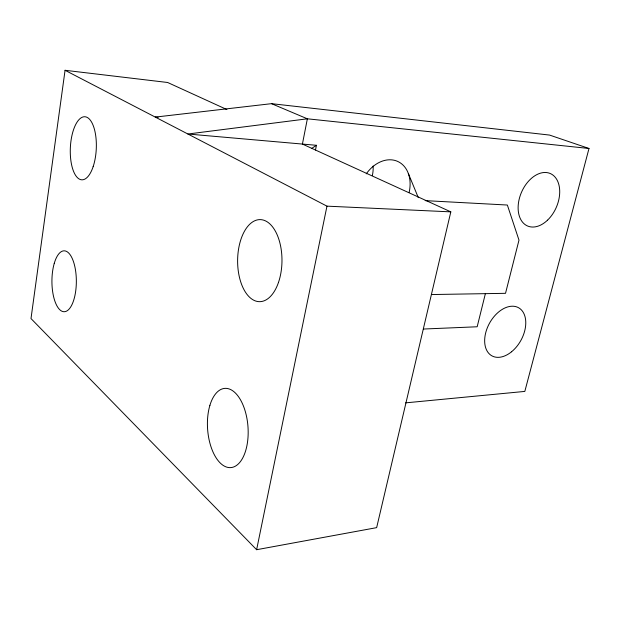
<?xml version="1.0" encoding="UTF-8"?>
<svg xmlns="http://www.w3.org/2000/svg" width="620" height="620" viewBox="0 0 620 620"><rect width="100%" height="100%" fill="white"/><g stroke="black" fill="none" stroke-linecap="round" stroke-linejoin="round"><path stroke-width="0.93" d="M226.904 109.562L167.64 82.491L65.061 70.293L31 318.572L256.626 549.707L376.65 527.643L450.818 211.862L302.413 144.065L307.365 118.808L271.513 103.664L155.294 117.095L158.185 117.374M315.487 150.04L316.433 145.297L187.891 134.013L307.365 118.808L589 148.482L524.822 391.414L405.612 402.861M256.626 549.707L326.965 206.15L65.061 70.293M485.382 293.655L477.168 326.771L423.46 329.034M311.79 148.35L316.433 145.297M431.551 294.547L505.525 293.322L518.986 240.126L507.361 205.034L425.196 200.632M326.965 206.15L450.818 211.862M271.513 103.664L549.583 135.075L589 148.482M408.324 173.445L418.291 197.633M366.257 173.856A32.054 24.157 -65.1 0 1 397.389 161.293A32.054 24.157 -65.1 0 1 409.169 192.278M373.124 166.02A30.729 23.901 -65.5 0 1 372.372 175.491M54.258 263.361A30.45 12.214 90 0 0 62.868 311.558A30.45 12.214 90 0 0 75.299 268.917A30.45 12.214 90 0 0 54.258 263.361M209.909 405.325A39.719 20.22 85.7 0 0 228.269 467.488A39.719 20.22 85.7 0 0 245.202 411.153A39.719 20.22 85.7 0 0 209.909 405.325M93.155 166.633A31.566 12.973 -87.3 0 0 85.785 116.885A31.566 12.973 -87.3 0 0 70.975 161.293A31.566 12.973 -87.3 0 0 93.155 166.633M278.442 282.55A41.029 22.181 -89.6 0 0 260.912 219.643A41.029 22.181 -89.6 0 0 240.064 279.721A41.029 22.181 -89.6 0 0 278.442 282.55M547.522 220.178A28.59 18.972 -66.5 0 0 551.01 173.871A28.59 18.972 -66.5 0 0 518.219 205.243A28.59 18.972 -66.5 0 0 547.522 220.178M511.57 351.765A27.505 17.895 -61 0 0 518.963 307.962A27.505 17.895 -61 0 0 485.104 335.606A27.505 17.895 -61 0 0 511.57 351.765"/></g></svg>
